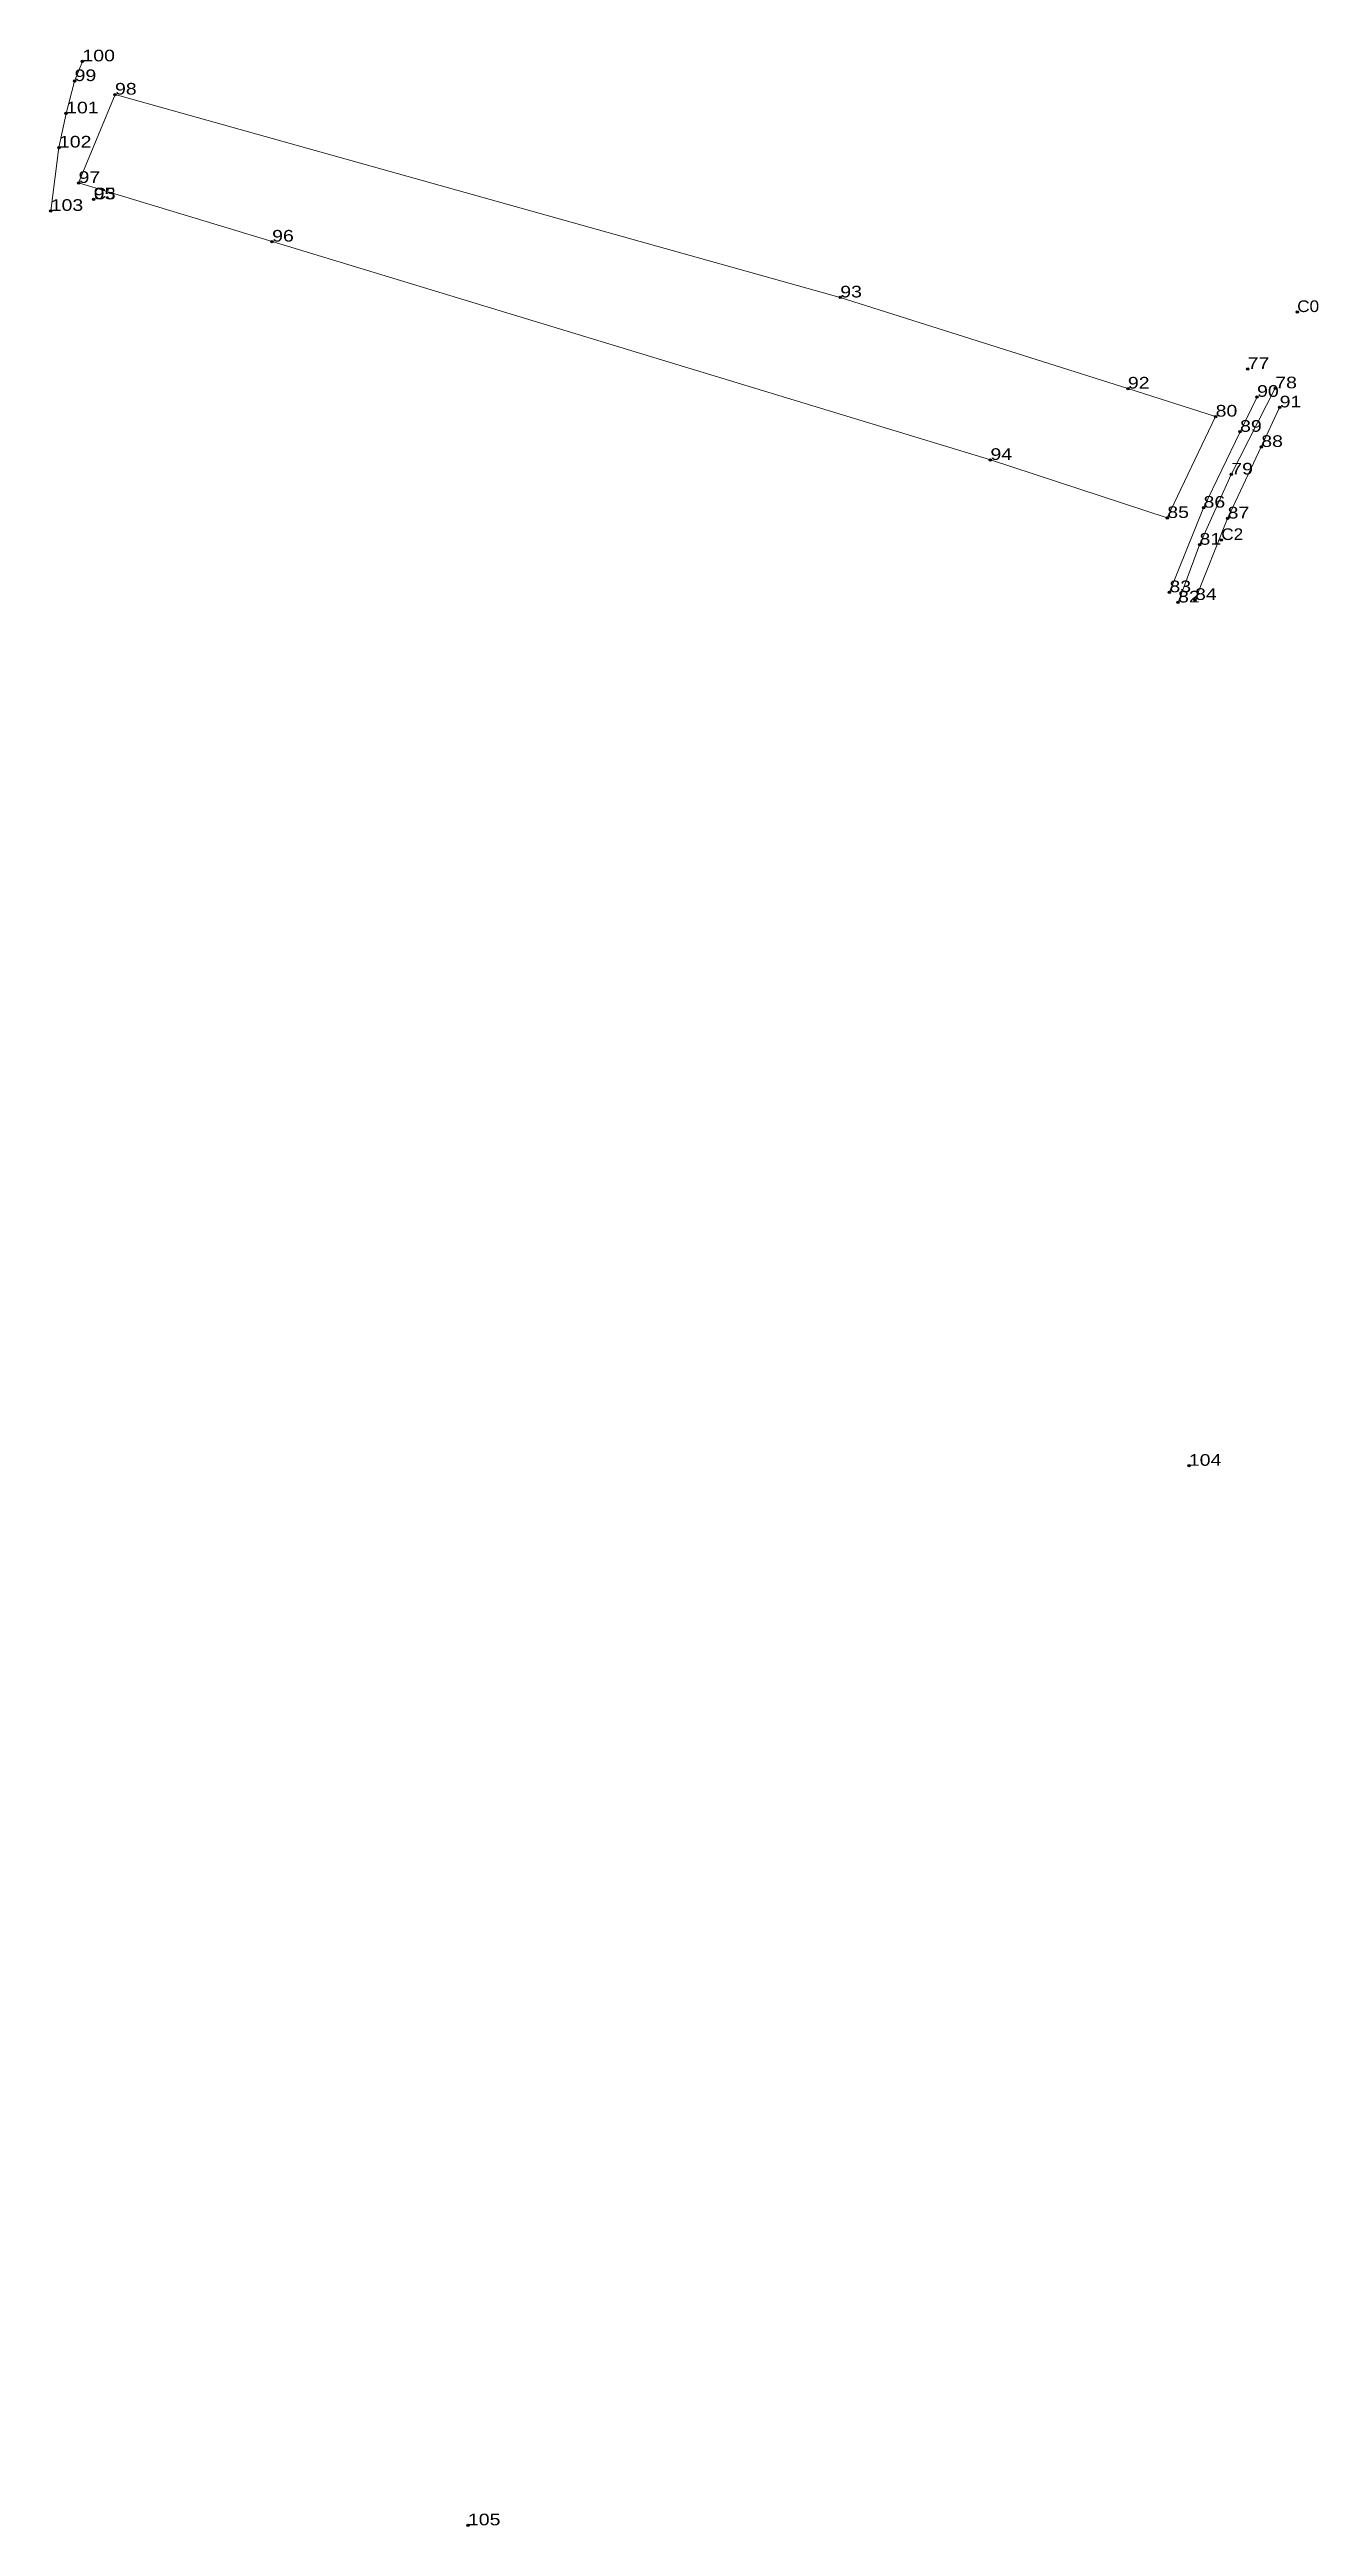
# Model space of a CAD drawing. Header units: metres. Extents: x 550503 to 550699, y 1841446 to 1841829.
import ezdxf

# ---------------------------------------------------------------- set-up
doc = ezdxf.new("R2010")
doc.units = ezdxf.units.M
doc.header["$LTSCALE"] = 0.72
doc.header["$PDMODE"] = 32
doc.header["$PDSIZE"] = 0.36
doc.layers.add('12', color=7, linetype='Continuous')
doc.layers.add('7', color=7, linetype='Continuous')
doc.layers.add('32', color=7, linetype='Continuous', lineweight=13)

msp = doc.modelspace()

# ---------------------------------------------------------------- linework, layer by layer
at = {"layer": '32'}
for p, q in [((550675.64, 1841756.53), (550683.11, 1841772.2)), ((550679.93, 1841743.86), (550684.96, 1841756.45)), ((550677.3, 1841743.47), (550680.62, 1841752.39))]:
    msp.add_line(p, q, dxfattribs=at)
for points in [[(550503.13, 1841804), (550504.4, 1841813.79), (550505.51, 1841819.07), (550506.82, 1841824.06), (550508.03, 1841827.11)], [(550537.34, 1841799.25), (550507.43, 1841808.32), (550513.06, 1841821.97)], [(550683.11, 1841772.2), (550669.55, 1841776.53), (550625.11, 1841790.62), (550513.06, 1841821.97)], [(550675.64, 1841756.53), (550648.32, 1841765.5), (550537.34, 1841799.25)], [(550680.62, 1841752.39), (550685.53, 1841763.25), (550692.32, 1841776.57)], [(550675.97, 1841745.05), (550681.24, 1841758.12), (550686.88, 1841769.85), (550689.51, 1841775.25)], [(550684.96, 1841756.45), (550690.16, 1841767.51), (550693, 1841773.62)]]:
    msp.add_lwpolyline(points, dxfattribs=at)
at = {"layer": '7'}
for p in [(550508.03, 1841827.11), (550506.82, 1841824.06), (550513.06, 1841821.97), (550505.51, 1841819.07), (550504.4, 1841813.79), (550507.43, 1841808.32), (550503.13, 1841804), (550509.76, 1841805.78), (550537.34, 1841799.25), (550625.11, 1841790.62), (550695.71, 1841788.36), (550688.06, 1841779.57), (550669.55, 1841776.53), (550689.51, 1841775.25), (550692.32, 1841776.57), (550683.11, 1841772.2), (550693, 1841773.62), (550686.88, 1841769.85), (550648.32, 1841765.5), (550690.16, 1841767.51), (550685.53, 1841763.25), (550675.64, 1841756.53), (550681.24, 1841758.12), (550684.96, 1841756.45), (550680.62, 1841752.39), (550683.98, 1841753.12), (550675.97, 1841745.05), (550677.3, 1841743.47), (550679.93, 1841743.86), (550678.97, 1841610.02), (550567.59, 1841446.24)]:
    msp.add_point(p, dxfattribs=at)

# ---------------------------------------------------------------- texts
at = {"layer": '12'}
for s, width, p in [('99', 1.25, (550506.82, 1841824.06)), ('100', 1.25, (550508.03, 1841827.11)), ('98', 1.25, (550513.06, 1841821.97)), ('101', 1.25, (550505.51, 1841819.07)), ('102', 1.25, (550504.4, 1841813.79)), ('97', 1.25, (550507.43, 1841808.32)), ('C3', 1.1, (550509.76, 1841805.78)), ('95', 1.25, (550509.76, 1841805.78)), ('103', 1.25, (550503.13, 1841804)), ('96', 1.25, (550537.34, 1841799.25)), ('93', 1.25, (550625.11, 1841790.62)), ('C0', 1.1, (550695.71, 1841788.36)), ('77', 1.25, (550688.06, 1841779.57)), ('92', 1.25, (550669.55, 1841776.53)), ('90', 1.25, (550689.51, 1841775.25)), ('78', 1.25, (550692.32, 1841776.57)), ('91', 1.25, (550693, 1841773.62)), ('80', 1.25, (550683.11, 1841772.2)), ('89', 1.25, (550686.88, 1841769.85)), ('88', 1.25, (550690.16, 1841767.51)), ('94', 1.25, (550648.32, 1841765.5)), ('79', 1.25, (550685.53, 1841763.25)), ('85', 1.25, (550675.64, 1841756.53)), ('86', 1.25, (550681.24, 1841758.12)), ('87', 1.25, (550684.96, 1841756.45)), ('81', 1.25, (550680.62, 1841752.39)), ('C2', 1.1, (550683.98, 1841753.12)), ('83', 1.25, (550675.97, 1841745.05)), ('82', 1.25, (550677.3, 1841743.47)), ('84', 1.25, (550679.93, 1841743.86)), ('104', 1.25, (550678.97, 1841610.02)), ('105', 1.25, (550567.59, 1841446.24))]:
    msp.add_text(s, height=1.8, dxfattribs=dict(at, width=width)).set_placement(p)

doc.saveas('drawing.dxf')
